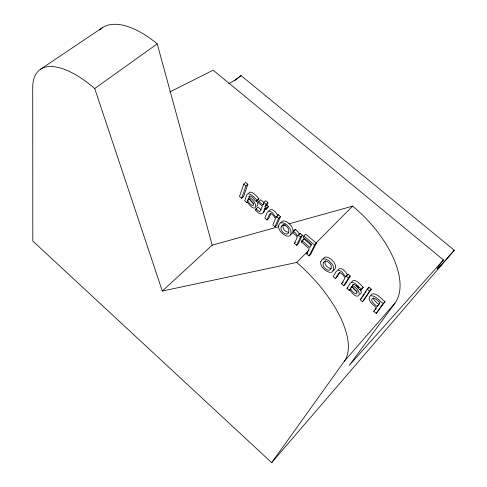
<?xml version="1.0" encoding="UTF-8"?>
<svg xmlns="http://www.w3.org/2000/svg" width="487" height="487" viewBox="0 0 487 487"><rect width="100%" height="100%" fill="white"/><g stroke="black" fill="none" stroke-linecap="round" stroke-linejoin="round"><path stroke-width="0.73" d="M283.166 224.72C281.693 228.214 285.388 232.536 288.925 232.305M325.346 260.709C323.569 264.24 327.605 268.477 331.111 268.337M243.774 184.08L239.513 196.444L241.649 198.27L243.524 196.578L247.859 184.232L245.679 182.375L243.774 184.08L245.953 185.937L241.649 198.27M256.436 201.685L257.002 200.181C254.299 197.85 251.651 193.473 247.67 193.789L246.824 194.903L244.699 200.875L246.83 202.702L247.159 201.782C255.833 215.217 260.155 203.998 248.894 196.973L249.527 196.048C253.441 195.445 255.225 204.753 258.317 199.962L258.883 198.459C256.186 196.127 253.538 191.756 249.557 192.085L248.705 193.199M247.597 200.571L248.467 198.148L252.893 202.702L253.593 205.076L252.558 205.666L249.667 203.596L247.597 200.571L249.472 198.866L251.535 201.886L253.557 203.59M266.072 209.294L266.553 208.077L265.068 206.811L266.06 204.29L260.722 199.773L258.841 201.502L262.87 204.942L263.857 202.415L265.738 200.674L267.941 202.549L266.943 205.07L268.428 206.336L267.941 207.547L266.072 209.294L264.587 208.028C263.364 216.173 259.577 214.901 255.578 210.092L256.071 208.795L257.933 207.072L261.361 209.97M258.841 201.502L258.372 202.726L262.402 206.159L259.851 211.681L257.824 210.664L256.071 208.795M265.646 208.339L264.24 211.699L263.327 212.332M267.028 219.99L269.524 214.128L270.632 213.58L271.758 214.11A5.01 2.478 46.8 0 1 274.09 216.441L275.484 218.645L272.83 224.957L275.009 226.82L276.847 225.067L280.469 216.587L278.26 214.706L275.995 217.421L272.513 212.831L270.699 211.571L268.477 211.157L267.077 212.6L264.861 218.133L267.028 219.99L268.873 218.249L270.851 213.409M275.995 217.421L278.26 214.706M275.009 226.82L278.607 218.353L280.469 216.587M370.808 295.353L371.812 293.953C377.248 292.803 380.998 299.067 385.004 301.544L376.201 313.439L373.766 311.351L376.341 307.693C373.444 305.02 366.577 300.333 370.059 295.907C375.501 294.775 379.245 301.045 383.257 303.523L376.201 313.439M293.472 231.094C291.579 233.736 296.979 234.734 297.161 237.571L294.392 243.415L296.601 245.302L298.415 243.506L302.384 235.245L300.144 233.34L298.306 235.148L297.715 236.39L296.035 233.602L293.472 231.094L295.317 229.292L297.874 231.806L299.554 234.588L300.144 233.34M294.635 230.771L295.317 229.292M296.601 245.302L300.546 237.059L302.384 235.245M302.019 240.669L301.392 241.972L309.3 248.729L306.676 253.928L309.014 255.931L310.816 254.111L316.404 243.214L305.672 234.095L303.833 235.909L303.194 237.236L311.522 244.328L309.951 247.439L302.019 240.669L303.851 238.855L311.205 245.125M303.212 240.164L303.851 238.855M309.014 255.931L314.578 245.052L316.404 243.214M268.94 210.859C271.722 206.713 276.586 212.898 277.852 215.662M280.896 222.784C282.874 218.681 287.939 222.139 289.96 224.446A6.982 3.476 46.2 0 1 292.48 228.123C293.539 230.29 293.192 233.803 290.544 234.582M335.482 278.582L338.757 273.219L340.036 272.787L341.241 273.377A5.15 2.563 43.8 0 1 343.645 275.776L345.015 277.974L341.527 283.757L343.798 285.699L345.557 283.811L350.299 276.044L347.992 274.084L345.685 276.86L342.191 272.227L340.279 270.882L337.838 270.315L336.158 271.576L333.224 276.653L335.482 278.582L337.254 276.707L339.859 272.27M345.685 276.86L347.992 274.084M343.798 285.699L348.522 277.949L350.299 276.044M346.988 288.432L350.238 283.184L352.125 282.192L355.041 283.416L361.506 289.278C359.863 293.618 355.595 281.358 352.405 285.339C365.22 293.57 357.275 302.604 349.763 289.564L349.258 290.374L346.988 288.432L347.87 287.482M351.285 282.442C354.475 276.683 360.599 284.919 363.265 287.348L360.654 290.593M350.427 288.499L351.76 286.374L356.368 291.104L357.068 292.742L356.356 293.813C353.525 293.624 351.724 290.721 350.427 288.499L352.186 286.593L354.219 289.631L357.342 291.883M360.197 299.736L367.198 289.126L368.963 287.178L371.307 289.175L364.233 299.773L362.492 301.703L360.197 299.736L361.506 298.294M362.352 297.192L364.416 294.063M365.244 292.809L366.072 291.555M368.135 288.432L368.963 287.178M362.492 301.703L369.548 291.123L371.307 289.175M377.133 306.567L379.951 302.561C377.742 301.24 374.759 296.638 371.922 298.781C370.735 302.275 375.13 304.472 377.133 306.567L378.436 305.093M375.489 309.403L376.354 308.18M379.677 303.456L378.868 304.6L377.194 303.176L374.168 300.095L373.34 297.886M323.021 258.725C325.438 254.829 330.429 258.396 332.621 260.764A7.104 3.549 44.3 0 1 335.129 264.453C336.219 266.663 335.44 270.121 332.737 270.62M94.721 88.531L162.305 291.031L212.186 245.162L157.222 43.854L94.721 88.531A84.214 35.027 51.6 0 0 32.726 87.703L32.818 241.047L271.679 462.65L344.297 361.281L394.963 303.158A84.531 43.203 44.6 0 0 352.661 206.135L289.01 223.819M394.963 303.158L349.191 365.457L443.389 259.924A60.838 1.589 -50.4 0 0 454.274 250.215L241.01 75.588A56.942 18.208 -51.6 0 1 228.61 83.654M337.941 269.695C341.308 266.012 346.032 271.929 347.462 274.96M271.679 462.65L454.274 250.215M383.257 303.523L385.004 301.544M373.766 311.351L374.631 310.377M361.506 289.278L363.265 287.348M352.405 285.339L353.288 284.384M349.258 290.374L350.135 289.424M341.527 283.757L343.292 281.87M162.305 291.031L296.711 262.456L308.965 250.117M315.893 243.141L352.661 206.135M306.676 253.928L307.577 253.015M301.392 241.972L302.299 241.071M294.392 243.415L295.305 242.52M266.553 208.077L268.428 206.336M265.068 206.811L266.943 205.07M262.87 204.942L263.814 204.071M266.06 204.29L267.941 202.549M255.578 210.092L256.509 209.233M257.002 200.181L258.883 198.459M246.83 202.702L247.761 201.849M248.894 196.973L249.837 196.121M245.953 185.937L247.859 184.232M234.466 80.787L241.01 75.588M40.591 69.209L102.453 27.649M169.805 91.97L213.166 70.177L443.389 259.924M359.996 294.251C362.2 293.418 361.086 290.483 359.905 289.205M256.387 206.36C258.926 205.642 257.526 202.154 256.272 200.814M212.186 245.162L278.765 226.662M282.423 225.645L285.352 224.836M367.198 289.126L369.548 291.123M303.833 235.909L314.578 245.052M276.397 216.465L278.607 218.353M298.306 235.148L300.546 237.059M346.214 275.983L348.522 277.949M356.356 285.461L358.809 287.884M296.711 262.456A88.792 39.538 45.1 0 1 344.297 361.281M99.616 29.938A80.379 38.485 52.3 0 1 157.222 43.854M278.716 225.639C276.902 232.975 293.825 242.891 290.642 229.913A6.995 3.47 46.2 0 0 288.109 226.23C286.046 223.375 279.678 220.307 278.716 225.639M320.811 261.61C318.723 268.836 335.957 279.021 333.333 266.328A7.116 3.543 44.4 0 0 330.819 262.633C328.615 259.808 322.309 256.406 320.811 261.61M281.322 226.492C278.607 231.83 290.289 238.831 288.645 229.389A3.999 1.985 46.2 0 0 287.123 227.058L285.492 225.664A3.975 1.972 46.2 0 0 283.318 224.842L282.18 225.262L281.322 226.492M323.551 262.566C320.501 267.807 332.469 274.863 331.233 265.725A4.073 2.027 44.4 0 0 329.723 263.388L328.049 261.963A4.042 2.009 44.4 0 0 325.766 261.062L324.525 261.409L323.551 262.566"/></g></svg>
